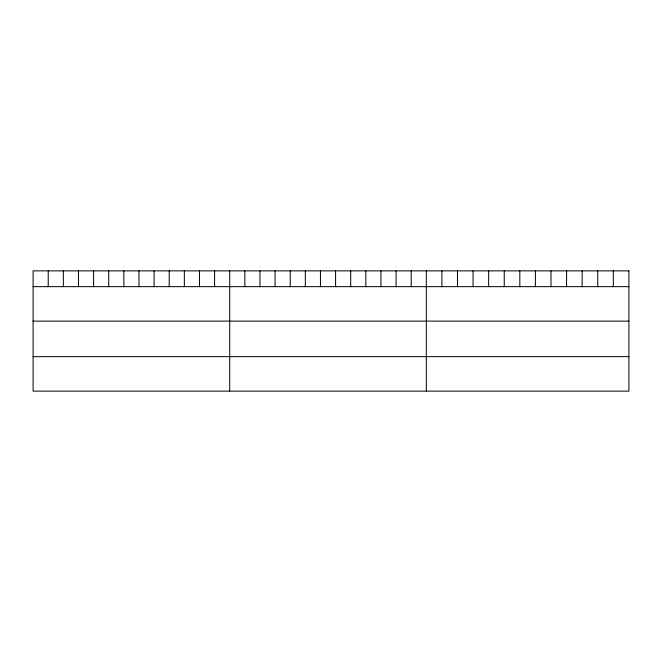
<?xml version="1.0" encoding="UTF-8"?>
<svg xmlns="http://www.w3.org/2000/svg" width="662" height="662" viewBox="0 0 662 662"><rect width="100%" height="100%" fill="white"/><g stroke="black" fill="none" stroke-linecap="round" stroke-linejoin="round"><path stroke-width="0.99" d="M33.1 286.654L628.9 286.654M33.1 321.128L628.9 321.128M33.1 356.653L628.9 356.653M613.318 270.874L613.318 286.654M597.736 270.874L597.736 286.654M582.155 270.874L582.155 286.654M566.573 270.874L566.573 286.654M550.991 270.874L550.991 286.654M535.409 270.874L535.409 286.654M519.819 270.874L519.819 286.654M504.237 270.874L504.237 286.654M488.655 270.874L488.655 286.654M473.073 270.874L473.073 286.654M457.492 270.874L457.492 286.654M441.91 270.874L441.91 286.654M426.328 270.874L426.328 391.126M411.201 270.874L411.201 286.654M396.083 270.874L396.083 286.654M380.956 270.874L380.956 286.654M365.829 270.874L365.829 286.654M350.711 270.874L350.711 286.654M335.584 270.874L335.584 286.654M320.458 270.874L320.458 286.654M305.331 270.874L305.331 286.654M290.213 270.874L290.213 286.654M275.086 270.874L275.086 286.654M259.959 270.874L259.959 286.654M244.841 270.874L244.841 286.654M229.714 270.874L229.714 391.126M214.587 270.874L214.587 286.654M199.469 270.874L199.469 286.654M184.342 270.874L184.342 286.654M169.215 270.874L169.215 286.654M154.097 270.874L154.097 286.654M138.97 270.874L138.97 286.654M123.844 270.874L123.844 286.654M108.717 270.874L108.717 286.654M93.599 270.874L93.599 286.654M78.472 270.874L78.472 286.654M63.345 270.874L63.345 286.654M48.227 270.874L48.227 286.654M628.9 270.874L33.1 270.874L33.1 391.126L628.9 391.126L628.9 270.874"/></g></svg>
